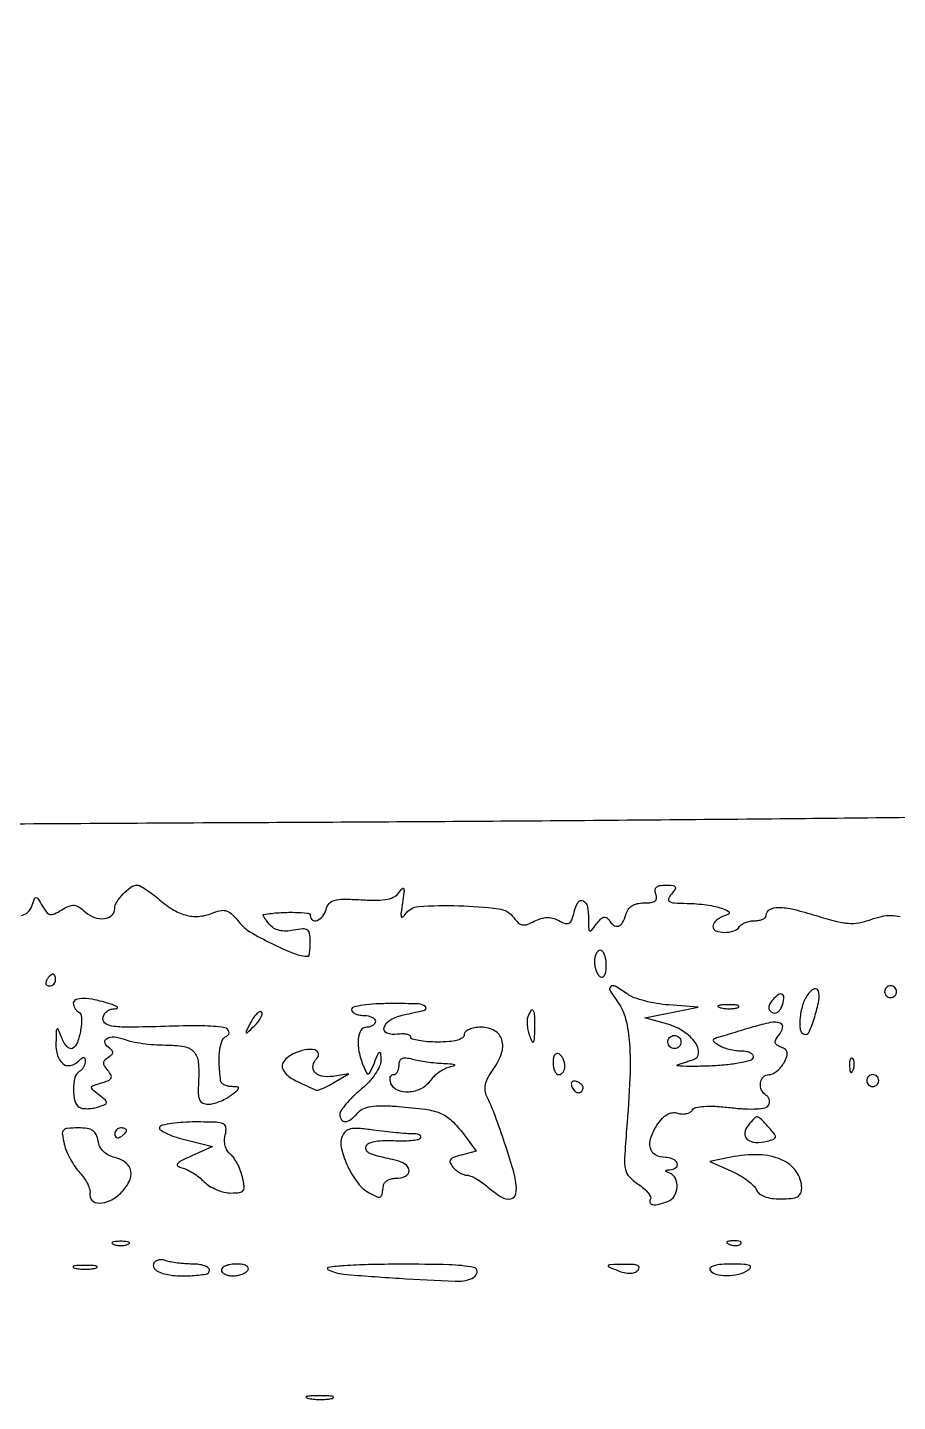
# Model space of a CAD drawing. Extents: x 0 to 2558, y 0 to 3412.
# Drawn here: x 735.3 to 882.2, y 2459.8 to 2691.9 of the extents above; entities that cross this region are included whole.
import ezdxf

# ---------------------------------------------------------------- set-up
doc = ezdxf.new("R2010")
doc.units = 0

msp = doc.modelspace()

# ---------------------------------------------------------------- linework, layer by layer
for points in [[(1286.775, 2242.902503, 0.000001), (1177.44536, 2242.627485, 0.134519)], [(1176.555032, 2242.380365, -0.000002), (1098.265318, 2241.934774, -0.000173)], [(1102.150613, 2258.328759, 0.000012), (1205.122254, 2258.377188, 0.008936)], [(1101.862557, 2559.660122, -0.000211), (1053.5, 2559.950425, 0.002124), (1027.733449, 2560.006497, 0.001181), (996.325, 2559.867192, 0.001178), (964.536825, 2559.576183, 0.001907), (937.5, 2559.161838, -0.00168), (907.518411, 2558.688771, -0.000623), (865.309375, 2558.217197, -0.000617), (819.257644, 2557.816888, -0.000744), (776, 2557.558658, 0.000693), (725.206146, 2557.260671, 0.002202)], [(734.25202, 2541.88142, 0.133385), (735.309961, 2542.430774, 0.122928), (735.984392, 2543.455648, -0.009812), (736.460352, 2544.731679, -0.307736), (736.724552, 2544.911297, -0.261759), (737.022687, 2544.743737, -0.007691), (737.779746, 2543.455648, 0.037988), (738.47136, 2542.426969, 0.179363), (739.06814, 2542.062728, 0.158848), (739.802963, 2542.152842, 0.02818), (741.040315, 2542.818297, -0.035479), (742.269593, 2543.456476, -0.12567), (743.140404, 2543.595123, -0.125879), (743.970233, 2543.299172, -0.035651), (745.058547, 2542.447016, 0.099251), (746.578544, 2541.540609, 0.115331), (748.248289, 2541.355839, 0.154369), (749.502804, 2541.924761, 0.212807), (750, 2543.040044, -0.144907), (750.32951, 2544.153142, -0.046436), (751.409467, 2545.520705, -0.046256), (752.71363, 2546.657914, -0.15745), (753.773032, 2547, -0.128143), (754.286336, 2546.866251, -0.016792), (755.25989, 2546.2782, -0.018622), (756.386511, 2545.483729, -0.014606), (757.548534, 2544.542808, 0.042512), (759.960986, 2542.8027, 0.07693), (762.211217, 2541.887317, 0.087372), (764.428905, 2541.75745, 0.070954), (766.735143, 2542.364734, -0.057531), (767.973525, 2542.726489, -0.134005), (768.927532, 2542.633517, -0.106605), (769.83856, 2542.041862, -0.028981), (770.983283, 2540.748382, 0.091791), (772.812028, 2539.14053, 0.020325), (776.492824, 2537.141661, 0.020195), (780.320102, 2535.448706, 0.094298), (782.678139, 2535, 0.359661), (782.80538, 2535.105126, 0.015115), (782.905453, 2535.727031, 0.020123), (782.976824, 2536.526108, 0.012211), (783, 2537.475, 0.036877), (782.899666, 2538.833533, 0.20917), (782.523251, 2539.434142, 0.175818), (781.779697, 2539.624389, 0.024957), (780.193987, 2539.388797, -0.042195), (778.876944, 2539.239262, -0.068208), (777.757337, 2539.360076, -0.078624), (776.827068, 2539.754071, -0.080303), (776.071542, 2540.413797, -0.014832), (775.592851, 2541.026699, -0.02813), (775.251218, 2541.551391, -0.033975), (775.061251, 2541.941671, -0.482651), (775.127555, 2542.059024, -0.022708), (777.759035, 2542.354352, -0.023357), (780.381724, 2542.405883, -0.016279), (782.61074, 2542.272839, -0.387467), (783, 2541.845939, 0.246813), (783.371704, 2541.1388, 0.250553), (784.160634, 2541.050155, 0.131643), (785.112633, 2541.760274, 0.103454), (785.688544, 2542.916991, -0.115922), (786.207063, 2543.897145, -0.147814), (787.069114, 2544.437471, -0.06949), (788.595035, 2544.633282, -0.011096), (791.61003, 2544.532776, 0.01461), (794.339037, 2544.460996, 0.050096), (796.101102, 2544.643183, 0.081958), (797.278693, 2545.095444, 0.117748), (798.081677, 2545.865785, -0.050017), (798.558442, 2546.4655, -0.58424), (798.78828, 2546.404769, -0.097072), (798.827647, 2545.76469, -0.006996), (798.567968, 2544, 0.00911), (798.338723, 2542.395045, 0.080725), (798.365403, 2541.682876, 0.545793), (798.587351, 2541.596015, 0.093202), (798.97036, 2542, -0.236683), (801.328726, 2543.39165, -0.02369), (808.069694, 2543.532687, -0.024546), (814.801426, 2543.023247, -0.206567), (817.366631, 2541.51328, 0.047277), (818.133284, 2540.649428, 0.145401), (818.825872, 2540.304838, 0.131264), (819.639051, 2540.376694, 0.035571), (820.829165, 2540.908572, -0.044351), (821.943693, 2541.383408, -0.072349), (822.954757, 2541.556615, -0.075739), (823.940075, 2541.431831, -0.05361), (824.975419, 2541.013155, 0.041428), (826.066519, 2540.540759, 0.212028), (826.708482, 2540.600043, 0.177593), (827.16519, 2541.132119, 0.027981), (827.582093, 2542.471061, -0.070881), (828.253928, 2544.117496, -0.396382), (829.086408, 2544.363268, -0.233354), (829.797772, 2543.41695, -0.046558), (830, 2541.249853, 0.006683), (830.022081, 2539.597868, 0.259083), (830.20296, 2539.291794, 0.373038), (830.49712, 2539.34656, 0.010314), (831.347357, 2540.460361, -0.033101), (832.00155, 2541.240921, -0.121398), (832.542042, 2541.583905, -0.212635), (833.002304, 2541.539962, -0.126418), (833.406374, 2541.15149, 0.087616), (834.217207, 2540.242451, 0.243088), (835.033207, 2540.084902, 0.198238), (835.760443, 2540.670108, 0.061582), (836.289749, 2542, -0.083171), (836.682671, 2542.875769, -0.102344), (837.318664, 2543.503827, -0.090914), (838.215083, 2543.876304, -0.05317), (839.374996, 2544, 0.030922), (840.568772, 2544.073899, 0.131519), (841.22558, 2544.340194, 0.222549), (841.472702, 2544.807869, 0.104013), (841.361626, 2545.5, -0.093491), (841.23821, 2546.17835, -0.209921), (841.447372, 2546.646342, -0.14516), (842.01595, 2546.919844, -0.040034), (843.015456, 2547, -0.019861), (844.209251, 2546.952561, -0.231647), (844.599575, 2546.721393, -0.297149), (844.60085, 2546.317841, -0.029559), (844, 2545.5, 0.07342), (843.517904, 2544.706839, 0.374035), (843.665946, 2544.254475, 0.120841), (844.454664, 2544.012091, 0.009873), (846.627555, 2543.929715, -0.016257), (848.251479, 2543.847379, -0.014542), (849.928492, 2543.658339, -0.014753), (851.424709, 2543.400214, -0.043284), (852.426885, 2543.104581, -0.010996), (853.551512, 2542.635235, -0.249101), (853.761104, 2542.368047, -0.340789), (853.625465, 2542.107493, -0.016882), (852.676885, 2541.706251, 0.049874), (852.035464, 2541.383594, 0.05482), (851.492585, 2540.948823, 0.062009), (851.121894, 2540.473298, 0.135388), (851, 2540.031385, 0.311258), (851.508004, 2539.294395, 0.08944), (852.944518, 2539.025002, 0.077581), (854.552278, 2539.264504, 0.180547), (855.5, 2540, -0.111412), (855.876024, 2540.383556, -0.050262), (856.50665, 2540.70625, -0.046318), (857.270704, 2540.925923, -0.046881), (858.059017, 2541, 0.044058), (858.802034, 2541.065598, 0.063859), (859.429836, 2541.262322, 0.083649), (859.854533, 2541.5517, 0.204213), (860, 2541.893011, -0.272986), (860.574527, 2542.866894, -0.127729), (862.044433, 2543.243386, -0.058868), (864.595673, 2542.933324, -0.017135), (868.414376, 2541.86491, 0.012876), (871.695646, 2540.916654, 0.045868), (873.851156, 2540.560159, 0.062807), (875.660817, 2540.656554, 0.042102), (877.664376, 2541.195599, -0.031532), (879.507657, 2541.733501, -0.058728), (881.053383, 2541.894167, -0.056423), (882.634876, 2541.693073, -0.02695)]]:
    msp.add_lwpolyline(points, format="xyb")
for points in [[(831, 2534.059017, 0.046881), (831.074077, 2533.270704, 0.046318), (831.29375, 2532.50665, 0.050262), (831.616444, 2531.876024, 0.111412), (832, 2531.5, 0.253782), (832.384801, 2531.478234, 0.1651), (832.712684, 2531.794783, 0.083483), (832.931329, 2532.479336, 0.035659), (833, 2533.440983, 0.037227), (832.926934, 2534.420991, 0.055981), (832.70625, 2535.248289, 0.073461), (832.383082, 2535.813779, 0.230178), (832, 2536, 0.186414), (831.618213, 2535.852535, 0.089706), (831.29375, 2535.429836, 0.069539), (831.073784, 2534.801778, 0.049547)], [(738.5, 2531, 0.082592), (738.343488, 2530.6179, 0.161196), (738.3746, 2530.29375, 0.182303), (738.586039, 2530.078288, 0.108972), (738.940983, 2530, 0.093332), (739.345238, 2530.076123, 0.09642), (739.688914, 2530.29375, 0.099167), (739.918938, 2530.618444, 0.105053), (740, 2531, 0.042167), (739.967655, 2531.382849, 0.061769), (739.870461, 2531.70625, 0.081139), (739.727648, 2531.92554, 0.210953), (739.559017, 2532, 0.151918), (739.34829, 2531.934461, 0.038439), (739.066025, 2531.70625, 0.035638), (738.768994, 2531.382774, 0.029505)], [(834.933231, 2527.25, -0.096286), (836.265755, 2524.383733, -0.043367), (836.91502, 2520.269394, -0.028873), (836.985676, 2514.433017, -0.00944), (836.430725, 2505.841637, 0.00611), (836.082296, 2500.953766, 0.066339), (836.227201, 2498.986898, 0.139999), (836.888654, 2497.729333, 0.05715), (838.386741, 2496.482253, -0.031975), (839.341089, 2495.765797, -0.048714), (840.058538, 2495.019288, -0.061899), (840.463008, 2494.351454, -0.24856), (840.432397, 2493.890616, 0.250497), (840.398051, 2493.343404, 0.268132), (840.831986, 2493.0345, 0.087458), (841.89894, 2493.119785, 0.02805), (843.418213, 2493.606989, 0.16537), (844.483599, 2494.493804, 0.120281), (844.956719, 2495.973689, 0.126616), (844.685592, 2497.447984, 0.190637), (843.75, 2498.337719, -0.009076), (843.090194, 2498.617987, -0.295955), (843, 2498.757018, -0.382689), (843.096611, 2498.864758, -0.011437), (843.75, 2498.921053, 0.144903), (844.749789, 2499.286998, 0.334622), (844.962799, 2500.010569, 0.206192), (844.261488, 2500.73933, 0.099806), (842.968615, 2501, -0.127959), (841.319065, 2501.429177, -0.204752), (840.442732, 2502.563449, -0.147392), (840.510617, 2504.312554, -0.062223), (841.555775, 2506.44478, -0.038098), (842.420859, 2507.568218, -0.077574), (843.282319, 2508.26999, -0.101002), (844.154023, 2508.566078, -0.108788), (845.047606, 2508.484891, 0.062006), (845.779567, 2508.349063, 0.066721), (846.503838, 2508.402479, 0.075024), (847.110927, 2508.628655, 0.128406), (847.499687, 2508.999493, -0.201525), (848.110904, 2509.435385, -0.03898), (849.483438, 2509.634207, -0.030894), (851.416123, 2509.642262, -0.013766), (853.954072, 2509.425686, 0.014063), (856.440889, 2509.214965, 0.029278), (858.38564, 2509.219107, 0.034694), (859.793116, 2509.403158, 0.207356), (860.38654, 2509.816417, 0.096193), (860.555658, 2510.263307, 0.097231), (860.544295, 2510.73923, 0.098585), (860.354744, 2511.170318, 0.101958), (860.016312, 2511.489919, -0.148346), (859.222605, 2512.389999, -0.139704), (859.038744, 2513.602235, -0.162785), (859.521558, 2514.60218, -0.20225), (860.464816, 2515, 0.112742), (861.104292, 2515.146048, 0.05529), (861.816096, 2515.591858, 0.050791), (862.486783, 2516.244162, 0.051646), (863.00794, 2517.014837, 0.032028), (863.486111, 2518.064764, 0.138007), (863.546539, 2518.741588, 0.187753), (863.241876, 2519.231421, 0.069307), (862.517601, 2519.63162, -0.050499), (861.789858, 2519.998838, -0.20421), (861.515404, 2520.40028, -0.184145), (861.600847, 2520.905883, -0.040298), (862.116977, 2521.640949, 0.113363), (862.776557, 2522.94925, 0.393869), (862.355411, 2523.70354, 0.128714), (860.732854, 2523.793094, 0.022816), (857.754968, 2523.043788, -0.000132), (856.018008, 2522.521925, -0.00014), (854.317504, 2522.012023, -0.000133), (852.854509, 2521.57421, -0.000654), (852.028025, 2521.328294, 0.022035), (851.220378, 2521.049886, 0.307905), (851.05605, 2520.808338, 0.241113), (851.204894, 2520.517622, 0.015126), (852.028025, 2519.961518, 0.053879), (852.758322, 2519.603092, 0.026229), (853.753024, 2519.299577, 0.025662), (854.832106, 2519.089362, 0.033644), (855.833333, 2519.015313, -0.047154), (856.703601, 2518.927291, -0.084405), (857.373522, 2518.672491, -0.12941), (857.744257, 2518.298891, -0.214687), (857.788322, 2517.864967, -0.246748), (857.288635, 2517.385053, -0.022731), (855.563441, 2516.970304, -0.023995), (853.263004, 2516.640268, -0.013609), (850.454989, 2516.451007, -0.00579), (847.882967, 2516.377677, -0.014046), (845.983653, 2516.398889, -0.033103), (845.011963, 2516.501725, -0.78105), (845, 2516.665268, -0.001114), (845.66412, 2516.881987, -0.000756), (846.42126, 2517.12593, -0.000762), (847.153076, 2517.359263, -0.001528), (847.731948, 2517.540916, 0.319561), (848.574893, 2518.647069, 0.166687), (848.040943, 2520.386874, 0.090705), (846.059583, 2522.27674, 0.075449), (843.409431, 2523.492925), (839.5, 2524.615522), (844, 2525.515878), (848.5, 2526.416235), (843.580962, 2526.769812, -0.023133), (841.547083, 2527.010957, -0.021823), (839.503685, 2527.442028, -0.022384), (837.729557, 2527.983666, -0.067588), (836.608456, 2528.561695, 0.017398), (834.515492, 2529.921657, 0.310902), (833.755056, 2529.874884, 0.380068), (833.633173, 2529.205456, 0.020213)], [(880, 2529, 0.099038), (880.076342, 2528.618362, 0.097945), (880.29375, 2528.29375, 0.097945), (880.618362, 2528.076342, 0.099038), (881, 2528, 0.099038), (881.381638, 2528.076342, 0.097945), (881.70625, 2528.29375, 0.097945), (881.923658, 2528.618362, 0.099038), (882, 2529, 0.099038), (881.923658, 2529.381638, 0.097945), (881.70625, 2529.70625, 0.097945), (881.381638, 2529.923658, 0.099038), (881, 2530, 0.099038), (880.618362, 2529.923658, 0.097945), (880.29375, 2529.70625, 0.097945), (880.076342, 2529.381638, 0.099038)], [(743, 2527.059017, 0.07944), (743.063887, 2526.659444, 0.053403), (743.254355, 2526.237247, 0.052591), (743.534639, 2525.857309, 0.069248), (743.865891, 2525.582884, -0.256842), (744.387691, 2524.659601, -0.042898), (744.231346, 2522.555051, -0.043992), (743.698899, 2520.450735, -0.172035), (742.872139, 2519.420978, -0.242246), (742.461793, 2519.388807, -0.093689), (741.971598, 2519.712726, -0.065064), (741.475184, 2520.339192, -0.039702), (741.054928, 2521.185755, 0.005629), (740.451619, 2522.642349, 0.502653), (740.255216, 2522.689439, 0.214022), (740.11597, 2522.403301, 0.002763), (740.063386, 2520.356989, 0.073349), (740.333933, 2518.225798, 0.156008), (741.238064, 2516.852484, 0.224593), (742.517002, 2516.543309, 0.146213), (743.878145, 2517.278145, -0.022462), (744.430505, 2517.782987, -0.180062), (744.75, 2517.895737, -0.340211), (744.941088, 2517.743442, -0.060583), (745, 2517.259017, -0.076172), (744.926105, 2516.776776, -0.053259), (744.70625, 2516.27165, -0.052948), (744.382583, 2515.820888, -0.072298), (744, 2515.5, 0.19865), (743.256905, 2514.470108, 0.058648), (743.027739, 2512.497791, 0.05864), (743.262846, 2510.525326, 0.197884), (744.008949, 2509.494469, 0.101907), (744.540125, 2509.300297, 0.039324), (745.326663, 2509.246142, 0.036887), (746.215178, 2509.3206, 0.037514), (747.077964, 2509.524745, 0.014408), (748.346202, 2509.967874, 0.279097), (748.591462, 2510.282913, 0.251488), (748.438463, 2510.670918, 0.012116), (747.319015, 2511.572858, -0.013739), (746.217869, 2512.465964, -0.276942), (746.087068, 2512.858663, -0.262661), (746.370171, 2513.173399, -0.012611), (747.771075, 2513.605708, 0.027011), (748.928304, 2513.999646, 0.1815), (749.368225, 2514.402309, 0.245782), (749.362303, 2514.916673, 0.049842), (748.835377, 2515.698358, -0.036225), (748.285853, 2516.467601, -0.147532), (748.142497, 2517.01769, -0.184173), (748.340323, 2517.482635, -0.062752), (748.921065, 2517.951215, 0.045382), (749.466849, 2518.361215, 0.182703), (749.654043, 2518.725753, 0.219697), (749.53748, 2519.078032, 0.066386), (749.090451, 2519.444098, -0.155945), (748.349198, 2520.310297, -0.37224), (748.591547, 2521.055888, -0.158679), (749.876297, 2521.355476, -0.069532), (751.600501, 2520.961789, 0.040308), (752.87419, 2520.591742, 0.015949), (754.672516, 2520.282526, 0.015663), (756.645266, 2520.070504, 0.018938), (758.506083, 2520, -0.039419), (761.692626, 2519.748391, -0.170488), (763.33784, 2518.859574, -0.16454), (764.099159, 2517.115509, -0.036107), (764.143103, 2513.7984, 0.017822), (764.096256, 2511.787868, 0.098306), (764.319211, 2510.733172, 0.189435), (764.85083, 2510.194426, 0.104787), (765.768361, 2510, 0.061467), (766.616287, 2510.104634, 0.031006), (767.644692, 2510.431283, 0.03024), (768.680035, 2510.906115, 0.039294), (769.55887, 2511.468197, 0.007128), (770.720677, 2512.373266, 0.194392), (770.90688, 2512.705582, 0.423232), (770.742426, 2512.911459, 0.019471), (769.75, 2512.968197, -0.054298), (769.071374, 2513.054614, -0.067081), (768.477344, 2513.284408, -0.080421), (768.053964, 2513.615421, -0.156863), (767.875, 2514, -0.020307), (767.627101, 2516.953174, -0.04449), (767.73085, 2519.21773, -0.062955), (768.147617, 2520.781578, -0.207451), (768.893128, 2521.512484, 0.386646), (769.275885, 2522.27256, 0.294347), (768.542358, 2522.924913, 0.03751), (764.742843, 2523.227167, 0.009059), (758.430301, 2523.140562, -0.004258), (752.546726, 2523.003334, -0.033855), (749.831982, 2523.147022, -0.096592), (748.48357, 2523.583642, -0.272742), (748, 2524.404196, -0.107109), (748.133625, 2525.020818, -0.093877), (748.514063, 2525.560514, -0.090026), (749.081762, 2525.940627, -0.088617), (749.75, 2526.09968, 0.043676), (750.376034, 2526.190582, 0.557347), (750.4375, 2526.3746, 0.131249), (750.079144, 2526.62786, 0.011072), (749, 2527, 0.023611), (746.580196, 2527.65078, 0.051464), (744.672676, 2527.86662, 0.085494), (743.432804, 2527.665592, 0.320186)], [(861.093942, 2527.613194, 0.042311), (860.617675, 2526.929072, 0.115204), (860.447636, 2526.367844, 0.161769), (860.568255, 2525.906961, 0.11057), (860.958505, 2525.525646, 0.14583), (861.408901, 2525.403921, 0.123842), (861.885127, 2525.536794, 0.101013), (862.315928, 2525.914532, 0.070914), (862.630601, 2526.479746, 0.051311), (863.000492, 2527.848815, 0.281237), (862.723725, 2528.527978, 0.330472), (862.055158, 2528.526089, 0.059295)], [(867.163707, 2528.697255, 0.094109), (866.230584, 2527.009531, 0.053118), (865.738502, 2524.714976, 0.055391), (865.75, 2522.642113, 0.29308), (866.436432, 2521.804302, 0.387522), (867.231221, 2522.164213, 0.025283), (868.189098, 2524.743202, 0.03001), (868.881643, 2527.512328, 0.127387), (868.765983, 2529.20205, 0.21467), (868.529768, 2529.458334, 0.178977), (868.156624, 2529.476633, 0.098969), (867.674512, 2529.211686, 0.044598)], [(772.964205, 2523.835646, 0.001975), (772.1623, 2522.256694, 0.323466), (772.191606, 2522.074764, 0.404836), (772.354252, 2522.072152, 0.002294), (773.573661, 2523.22619, 0.032763), (774.221647, 2523.931813, 0.05091), (774.671033, 2524.62434, 0.066521), (774.877288, 2525.205514, 0.253633), (774.771496, 2525.561837, 0.314606), (774.448592, 2525.619194, 0.082345), (773.989204, 2525.306169, 0.05386), (773.46731, 2524.687471, 0.029819)], [(790, 2526, 0.191087), (790.151477, 2525.618118, 0.088204), (790.5875, 2525.29375, 0.068025), (791.234582, 2525.073693, 0.048028), (792, 2525, -0.048028), (792.765418, 2524.926307, -0.068025), (793.4125, 2524.70625, -0.088204), (793.848523, 2524.381882, -0.191087), (794, 2524, -0.148195), (793.884432, 2523.618646, -0.098894), (793.559375, 2523.29375, -0.082425), (793.073457, 2523.074694, -0.064853), (792.5, 2523, 0.269008), (791.560076, 2522.454857, 0.109831), (791.106176, 2520.992005, 0.072065), (791.237779, 2518.865237, 0.04639), (791.965276, 2516.5, 0.014696), (792.508402, 2515.285422, 0.360125), (792.82094, 2515.142247, 0.22476), (793.143811, 2515.416374, 0.007479), (793.831604, 2517, -0.003986), (794.48176, 2518.526057, -0.201097), (794.712134, 2518.746413, -0.50492), (794.877369, 2518.640765, -0.009063), (794.936614, 2517.423867, -0.116391), (794.728086, 2516.401563, -0.042459), (793.992043, 2515.109524, -0.037829), (792.882876, 2513.733169, -0.030473), (791.5, 2512.42947, 0.019567), (790.159855, 2511.22013, 0.024935), (789.028125, 2509.999612, 0.024238), (788.203996, 2508.914045, 0.151359), (788, 2508.255603, 0.149904), (788.27165, 2507.369885, 0.272041), (788.933927, 2507.054541, 0.146887), (789.918723, 2507.446201, 0.052011), (791.015011, 2508.518087, -0.112939), (791.924325, 2509.213877, -0.067463), (793.233928, 2509.609673, -0.043794), (795.117048, 2509.74406, -0.014498), (797.887456, 2509.618521, -0.014294), (802.482619, 2509.144171, -0.067337), (805.035842, 2508.448744, -0.092675), (806.904915, 2507.210205, -0.041053), (808.861256, 2504.973791), (811.026741, 2502.044816), (808.486495, 2501.407254, 0.023932), (807.209317, 2501.020894, 0.157975), (806.686949, 2500.619672, 0.262477), (806.64155, 2500.11143, 0.067211), (807.095569, 2499.384847, 0.04655), (807.625825, 2498.854971, 0.040999), (808.266987, 2498.406799, 0.043187), (808.917466, 2498.099148, 0.0891), (809.469435, 2498, -0.102614), (810.091365, 2497.871004, -0.026602), (811.011664, 2497.4125, -0.025912), (812.027258, 2496.765511, -0.023859), (813, 2496, 0.040414), (815.26517, 2494.335682, 0.179294), (816.858642, 2494.015883, 0.312841), (817.718649, 2494.838446, 0.093944), (817.745258, 2496.75, 0.030125), (817.068076, 2499.595342, 0.007971), (815.642887, 2504.0472, 0.008129), (814.067328, 2508.472741, 0.027175), (812.832068, 2511.294607, -0.088874), (812.53785, 2512.281736, -0.08623), (812.599889, 2513.320623, -0.066573), (813.045853, 2514.48899, -0.030308), (813.913486, 2515.878503, 0.071877), (815.297585, 2518.568103, 0.153556), (815.360074, 2520.879489, 0.199732), (814.134923, 2522.419632, 0.126809), (811.883369, 2523, 0.039263), (810.753371, 2522.911128, 0.063107), (809.826674, 2522.64162, 0.085936), (809.211938, 2522.23841, 0.207615), (809, 2521.75, -0.2516), (808.711073, 2521.212168, -0.07864), (807.85, 2520.819444, -0.048685), (806.45459, 2520.574662, -0.019092), (804.5, 2520.5, -0.016993), (802.774988, 2520.558642, -0.027693), (801.321875, 2520.738777, -0.026694), (800.238029, 2520.994936, -0.332871), (800, 2521.312858, 0.266774), (799.834496, 2521.600978, 0.077484), (799.339062, 2521.795037, 0.055449), (798.612138, 2521.873767, 0.033828), (797.75, 2521.812858, -0.122387), (795.956901, 2522.002554, -0.402847), (795.481504, 2522.972011, -0.192863), (796.558373, 2524.273994, -0.074377), (798.800746, 2525.093084, 0.01297), (802.317815, 2525.907971, 0.599), (802.456451, 2526.4799, 0.177275), (801.308151, 2526.936333, 0.006858), (796.666667, 2527, 0.013414), (794.056638, 2526.929963, 0.023813), (791.916667, 2526.7125, 0.021379), (790.317488, 2526.402224, 0.347113)], [(819.745374, 2524.75, 0.080427), (819.620807, 2524.129628, 0.03417), (819.646876, 2523.279687, 0.032691), (819.799796, 2522.357541, 0.036784), (820.0681, 2521.5, 0.020655), (820.495505, 2520.537932, 0.572137), (820.719095, 2520.52179, 0.140835), (820.871641, 2520.976512, 0.005555), (820.929715, 2522.75, 0.01281), (820.920947, 2524.944086, 0.126932), (820.666521, 2525.821837, 0.56171), (820.277805, 2525.826725, 0.050324)], [(852.269032, 2526.307009, 0.037336), (853.036634, 2526.167106, 0.029507), (853.880008, 2526.127736, 0.030339), (854.671085, 2526.185595, 0.06278), (855.269032, 2526.344063, 0.31318), (855.386009, 2526.52287, 0.333666), (855.257153, 2526.684921, 0.052471), (854.580113, 2526.787295, 0.014395), (853.5, 2526.805051, 0.012823), (852.431793, 2526.764444, 0.080377), (851.900903, 2526.643467, 0.597527), (851.883358, 2526.48334, 0.087174)], [(845.447214, 2519.91459, -0.099038), (845.151486, 2519.597789, -0.097945), (844.755524, 2519.417584, -0.097945), (844.320774, 2519.401684, -0.099038), (843.91459, 2519.552786, -0.099038), (843.597789, 2519.848514, -0.097945), (843.417584, 2520.244476, -0.097945), (843.401684, 2520.679226, -0.099038), (843.552786, 2521.08541, -0.099038), (843.848514, 2521.402211, -0.097945), (844.244476, 2521.582416, -0.097945), (844.679226, 2521.598316, -0.099038), (845.08541, 2521.447214, -0.099038), (845.402211, 2521.151486, -0.097945), (845.582416, 2520.755524, -0.097945), (845.598316, 2520.320774, -0.099038)], [(780.25, 2518.566199, 0.112306), (778.520733, 2517.232917, 0.319528), (778.417544, 2515.797402, 0.135187), (780.099862, 2514.213546, 0.024663), (784.012549, 2512.384891, 0.181564), (784.33723, 2512.37558, 0.01661), (785.105225, 2512.66796, 0.019785), (786.022392, 2513.09588, 0.014198), (787.012549, 2513.642608), (789.5, 2515.109743), (786.8001, 2514.703121, -0.082028), (784.98128, 2514.728963, -0.170477), (783.762639, 2515.419616, -0.237825), (783.478964, 2516.528229, -0.1432), (784.145362, 2517.745362, 0.266845), (784.373405, 2518.589465, 0.283617), (783.756642, 2519.17614, 0.102383), (782.128593, 2519.182045, 0.058243)], [(824, 2517.059017, 0.0466), (824.073608, 2516.270941, 0.066561), (824.29375, 2515.604836, 0.086673), (824.618015, 2515.155423, 0.195654), (825, 2515, 0.142666), (825.38134, 2515.111069, 0.09965), (825.70625, 2515.423289, 0.08433), (825.925146, 2515.890182, 0.067639), (826, 2516.440983, 0.061875), (825.925833, 2517.038022, 0.051278), (825.70625, 2517.640225, 0.053305), (825.382836, 2518.157656, 0.08825), (825, 2518.5, 0.202618), (824.621877, 2518.558599, 0.181468), (824.29375, 2518.33165, 0.104212), (824.071541, 2517.804599, 0.047867)], [(805.5, 2516.897653, -0.006498), (806.920547, 2516.817753, -0.123249), (807.340594, 2516.68114, -0.627579), (807.321741, 2516.510145, -0.023063), (806.510484, 2516.264548, 0.059312), (805.65267, 2515.935447, 0.034973), (804.718464, 2515.356575, 0.034543), (803.853754, 2514.637484, 0.049293), (803.20378, 2513.880549, -0.126751), (801.706373, 2512.599651, -0.099722), (799.634159, 2512.055747, -0.113809), (797.725481, 2512.380921, -0.205053), (796.638374, 2513.5, -0.055937), (796.488865, 2514.074366, -0.100118), (796.516384, 2514.559375, -0.147206), (796.710807, 2514.877514, -0.184534), (797.031385, 2515, 0.163513), (797.400868, 2515.12415, 0.095964), (797.715469, 2515.474885, 0.077172), (797.92804, 2515.998323, 0.057995), (798, 2516.616631, -0.089952), (798.130525, 2517.336283, -0.199763), (798.5047, 2517.73538, -0.136451), (799.173554, 2517.837873, -0.035681), (800.25, 2517.630286, 0.020796), (801.325132, 2517.389582, 0.010003), (802.720312, 2517.166347, 0.0099), (804.187032, 2516.991195, 0.013967)], [(874.078947, 2516.416667, 0.018894), (874.137993, 2515.670344, 0.168741), (874.279315, 2515.37858, 0.470617), (874.461564, 2515.395823, 0.054073), (874.683114, 2515.8125, 0.051402), (874.839148, 2516.359369, 0.05415), (874.876576, 2516.916927, 0.060344), (874.797407, 2517.402231, 0.126455), (874.604167, 2517.729167, 0.296942), (874.385309, 2517.77538, 0.208169), (874.200665, 2517.592839, 0.077125), (874.089945, 2517.112848, 0.028489)], [(827.15, 2513.05, 0.104687), (827.586752, 2512.305209, 0.167686), (828.227257, 2511.955686, 0.239194), (828.786965, 2512.130242, 0.175736), (829.075, 2512.725, 0.149613), (829.014704, 2513.031991, 0.073742), (828.775469, 2513.354531, 0.062883), (828.403407, 2513.64317, 0.053161), (827.95, 2513.85, 0.089632), (827.522225, 2513.911576, 0.189618), (827.22, 2513.78, 0.189618), (827.088424, 2513.477775, 0.089632)], [(877, 2514, 0.099038), (877.076342, 2513.618362, 0.097945), (877.29375, 2513.29375, 0.097945), (877.618362, 2513.076342, 0.099038), (878, 2513, 0.099038), (878.381638, 2513.076342, 0.097945), (878.70625, 2513.29375, 0.097945), (878.923658, 2513.618362, 0.099038), (879, 2514, 0.099038), (878.923658, 2514.381638, 0.097945), (878.70625, 2514.70625, 0.097945), (878.381638, 2514.923658, 0.099038), (878, 2515, 0.099038), (877.618362, 2514.923658, 0.097945), (877.29375, 2514.70625, 0.097945), (877.076342, 2514.381638, 0.099038)], [(757.571437, 2506.115588, 0.392536), (757.653573, 2505.698711, 0.041839), (758.577067, 2505.139451, 0.034219), (759.984499, 2504.556832, 0.019166), (761.76242, 2504.03451), (766.5, 2502.837845), (763, 2501.266686, 0.010271), (761.236295, 2500.431014, 0.104789), (760.606507, 2499.930175, 0.441251), (760.65928, 2499.558289, 0.091461), (761.340813, 2499.25695, -0.055815), (762.182083, 2498.954237, -0.025618), (763.201711, 2498.386382, -0.024989), (764.22487, 2497.672287, -0.031534), (765.090813, 2496.909187, 0.057556), (766.012777, 2496.178137, 0.038915), (767.205396, 2495.560824, 0.039088), (768.470065, 2495.139325, 0.060969), (769.608408, 2495, 0.030406), (771.077676, 2495.089431, 0.211459), (771.681457, 2495.450013, 0.190991), (771.855082, 2496.165025, 0.024356), (771.553675, 2497.75, 0.034367), (771.19698, 2498.881688, 0.030023), (770.674858, 2500.00803, 0.031209), (770.076449, 2500.969981, 0.074151), (769.493178, 2501.575209, -0.095295), (768.974815, 2502.16037, -0.071441), (768.644994, 2502.957558, -0.066033), (768.536021, 2503.878574, -0.060492), (768.664542, 2504.825209, 0.083401), (768.774042, 2506.047312, 0.277472), (768.325502, 2506.677754, 0.095904), (767.103189, 2506.950913, 0.00716), (763.675648, 2507, 0.014834), (761.506847, 2506.935642, 0.021141), (759.59002, 2506.740204, 0.017861), (758.06148, 2506.462683, 0.203205)], [(856.936747, 2506.423785, 0.145416), (856.38008, 2505.121385, 0.253193), (856.805364, 2504.059251, 0.166039), (858.184227, 2503.532514, 0.07303), (860.150675, 2503.749653, 0.024456), (861.28071, 2504.105018, 0.287276), (861.550381, 2504.45412, 0.198665), (861.401178, 2504.946938, 0.01234), (860.384989, 2506.127086, 0.007565), (859.002998, 2507.608491, 0.181748), (858.499619, 2507.848803, 0.232064), (858.020457, 2507.662831, 0.012949)], [(741.465722, 2503.25, 0.039918), (741.869728, 2502.043306, 0.024183), (742.526898, 2500.687105, 0.024147), (743.314814, 2499.395813, 0.038672), (744.119781, 2498.386955, -0.035558), (744.8524, 2497.480391, -0.038851), (745.425321, 2496.504645, -0.042224), (745.774222, 2495.60206, -0.126568), (745.795652, 2494.946345, 0.257673), (746.134178, 2493.791933, 0.200494), (747.3672, 2493.291666, 0.112759), (749.245748, 2493.741195, 0.081668), (751, 2495, 0.074649), (752.425285, 2496.928857, 0.164827), (752.714581, 2498.714244, 0.192046), (751.85881, 2500.124085, 0.104251), (749.994749, 2500.997149, -0.061153), (748.925494, 2501.390397, -0.076945), (748.072819, 2502.009699, -0.081572), (747.483069, 2502.82494, -0.080125), (747.180449, 2503.790994, 0.069684), (746.865606, 2504.874439, 0.142717), (746.297073, 2505.541981, 0.111924), (745.35421, 2505.895679, 0.034004), (743.822041, 2506, 0.020943), (742.025337, 2505.92471, 0.197142), (741.351658, 2505.579914, 0.215771), (741.147987, 2504.880663, 0.025426)], [(750, 2504.940983, 0.108972), (750.078288, 2504.586039, 0.182303), (750.29375, 2504.3746, 0.161196), (750.6179, 2504.343488, 0.082592), (751, 2504.5, 0.029505), (751.382774, 2504.768994, 0.035638), (751.70625, 2505.066025, 0.038439), (751.934461, 2505.34829, 0.151918), (752, 2505.559017, 0.210953), (751.92554, 2505.727648, 0.081139), (751.70625, 2505.870461, 0.061769), (751.382849, 2505.967655, 0.042167), (751, 2506, 0.105053), (750.618444, 2505.918938, 0.099167), (750.29375, 2505.688914, 0.09642), (750.076123, 2505.345238, 0.093332)], [(788.377868, 2504.542325, 0.156897), (788.262902, 2502.459836, 0.048081), (789.363301, 2499.465698, 0.048324), (791.074815, 2496.641649, 0.109932), (792.95575, 2495.023682, 0.017583), (794.306466, 2494.360793, 0.226191), (794.853776, 2494.373834, 0.235744), (795.174772, 2494.805826, 0.019062), (795.375, 2496.248681, -0.143548), (795.568174, 2496.725499, -0.087913), (796.025493, 2497.130949, -0.074914), (796.672845, 2497.404971, -0.062629), (797.413912, 2497.498681, 0.100433), (799.09352, 2497.840702, 0.309385), (799.687101, 2498.767531, 0.252386), (799.064795, 2499.842147, 0.083938), (797.321039, 2500.546641, -0.006842), (794.193953, 2501.279349, -0.060158), (792.8682, 2501.784451, -0.213031), (792.427487, 2502.344374, -0.202869), (792.538355, 2503.06206, -0.17518), (793.040985, 2503.460583, -0.037234), (794.140698, 2503.74034, -0.034735), (795.5342, 2503.887528, -0.026974), (797.05914, 2503.859859, 0.018152), (798.58745, 2503.805156, 0.023401), (799.990549, 2503.871594, 0.022202), (801.128778, 2504.030263, 0.151773), (801.624069, 2504.290735, 0.251919), (801.704045, 2504.556963, 0.22239), (801.529528, 2504.791654, 0.090372), (801.03729, 2504.951227, 0.033321), (800.306238, 2505, -0.018727), (799.227494, 2505.040417, -0.00502), (797.517525, 2505.186008, -0.005079), (795.576703, 2505.390815, -0.00523), (793.659307, 2505.633219, 0.013909), (791.173844, 2505.903702, 0.071188), (789.791589, 2505.818513, 0.137032), (788.945667, 2505.382348, 0.114487)], [(854, 2501.044441), (850.5, 2500.334235), (854.128715, 2498.704374, -0.026541), (855.560994, 2497.967391, -0.02893), (856.864778, 2497.101715, -0.03013), (857.882265, 2496.237328, -0.110427), (858.34733, 2495.537256, 0.137212), (858.830993, 2494.886462, 0.075626), (859.703744, 2494.400589, 0.057518), (860.92874, 2494.09807, 0.031811), (862.468615, 2494, 0.022959), (864.240279, 2494.081396, 0.09568), (865.261935, 2494.378057, 0.165003), (865.803284, 2494.935941, 0.111281), (866, 2495.80887, 0.159173), (865.077177, 2498.634236, 0.132772), (862.601504, 2500.617458, 0.097417), (858.752698, 2501.466732, 0.055847)], [(749.75, 2486.337719, 0.057986), (750.320008, 2486.181385, 0.037979), (751, 2486.12966, 0.037979), (751.679992, 2486.181385, 0.057986), (752.25, 2486.337719, 0.174857), (752.459382, 2486.525001, 0.447206), (752.398438, 2486.693942, 0.078554), (751.89144, 2486.810911, 0.017491), (751, 2486.842105, 0.017491), (750.10856, 2486.810911, 0.078554), (749.601562, 2486.693942, 0.447206), (749.540618, 2486.525001, 0.174857)], [(853.8125, 2486.316886, 0.051402), (854.359369, 2486.160852, 0.05415), (854.916927, 2486.123424, 0.060344), (855.402231, 2486.202593, 0.126455), (855.729167, 2486.395833, 0.296942), (855.77538, 2486.614691, 0.208169), (855.592839, 2486.799335, 0.077125), (855.112848, 2486.910055, 0.028489), (854.416667, 2486.921053, 0.018894), (853.670344, 2486.862007, 0.168741), (853.37858, 2486.720685, 0.470617), (853.395823, 2486.538436, 0.054073)], [(756.606894, 2483.172958, 0.15738), (756.504875, 2482.758542, 0.122613), (756.649351, 2482.31491, 0.096266), (757.029208, 2481.9078, 0.06551), (757.587531, 2481.604785, 0.069644), (759.815643, 2481.089324, 0.03382), (762.743598, 2481.0288, 0.027889), (765.405707, 2481.303189, 0.368524), (766, 2482, 0.25072), (765.794513, 2482.384034, 0.064599), (765.142775, 2482.70625, 0.050053), (764.199652, 2482.927187, 0.032533), (763.081787, 2483, -0.017011), (761.855928, 2483.041719, -0.015105), (760.585863, 2483.166901, -0.015344), (759.449706, 2483.349249, -0.044174), (758.682938, 2483.568174, 0.066637), (758.072411, 2483.713271, 0.072218), (757.462338, 2483.686451, 0.08101), (756.946041, 2483.498113, 0.12712)], [(743.25, 2482.310674, 0.039571), (744.047266, 2482.168469, 0.024357), (745, 2482.122029, 0.024357), (745.952734, 2482.168469, 0.039571), (746.75, 2482.310674, 0.161593), (747.00914, 2482.478988, 0.542911), (746.957812, 2482.633659, 0.052887), (746.251983, 2482.740287, 0.011065), (745, 2482.767997, 0.011065), (743.748017, 2482.740287, 0.052887), (743.042188, 2482.633659, 0.542911), (742.99086, 2482.478988, 0.161593)], [(768, 2482, 0.186414), (768.147465, 2481.618213, 0.089706), (768.570164, 2481.29375, 0.069539), (769.198222, 2481.073784, 0.049547), (769.940983, 2481, 0.046881), (770.729296, 2481.074077, 0.046318), (771.49335, 2481.29375, 0.050262), (772.123976, 2481.616444, 0.111412), (772.5, 2482, 0.253782), (772.521766, 2482.384801, 0.1651), (772.205217, 2482.712684, 0.083483), (771.520664, 2482.931329, 0.035659), (770.559017, 2483, 0.037227), (769.579009, 2482.926934, 0.055981), (768.751711, 2482.70625, 0.073461), (768.186221, 2482.383082, 0.230178)], [(786, 2482.095503, 0.10764), (788.648307, 2481.282374, 0.005019), (798.055089, 2480.590598, 0.005183), (807.449776, 2480.092174, 0.10262), (810.281977, 2480.55471, 0.241157), (811.181194, 2481.557272, 0.431827), (810.653159, 2482.404301, 0.043168), (806.470748, 2482.873819, 0.006931), (798.25, 2482.969591, 0.005214), (792.849649, 2482.901326, 0.012042), (788.796298, 2482.710064, 0.013298), (786.068128, 2482.442321, 0.723318)], [(834.919516, 2481.90613, 0.035142), (836.039494, 2481.547372, 0.064618), (836.989432, 2481.441796, 0.082521), (837.765864, 2481.585523, 0.109861), (838.369516, 2481.969516, 0.206327), (838.542849, 2482.405441, 0.298972), (838.313015, 2482.734622, 0.083503), (837.483155, 2482.914655, 0.016348), (835.95, 2482.936614, 0.002632), (833.699592, 2482.883415, 0.191412), (833.366576, 2482.739803, 0.530497), (833.406378, 2482.53295, 0.006239)], [(850.5, 2482, 0.194116), (851.482014, 2481.27833, 0.062656), (853.307916, 2481.048622, 0.058919), (855.339065, 2481.288804, 0.084784), (857, 2482, 0.163739), (857.342075, 2482.429595, 0.417353), (857.188239, 2482.753933, 0.073665), (856.236708, 2482.937027, 0.00987), (854.190983, 2482.984687, 0.018067), (852.448417, 2482.927901, 0.048038), (851.221481, 2482.723967, 0.099296), (850.573663, 2482.404093, 0.384351)], [(782.761659, 2460.292739, 0.028254), (783.754739, 2460.159391, 0.020511), (784.869594, 2460.119272, 0.020826), (785.934218, 2460.169017, 0.041951), (786.761659, 2460.31292, 0.285845), (786.916221, 2460.476221, 0.417468), (786.814362, 2460.62839, 0.038992), (785.938425, 2460.726931, 0.009782), (784.5, 2460.747817, 0.008901), (783.071102, 2460.715166, 0.053901), (782.339362, 2460.605813, 0.67161), (782.319562, 2460.45659, 0.082665)]]:
    msp.add_lwpolyline(points, format="xyb", close=True)

doc.saveas('drawing.dxf')
